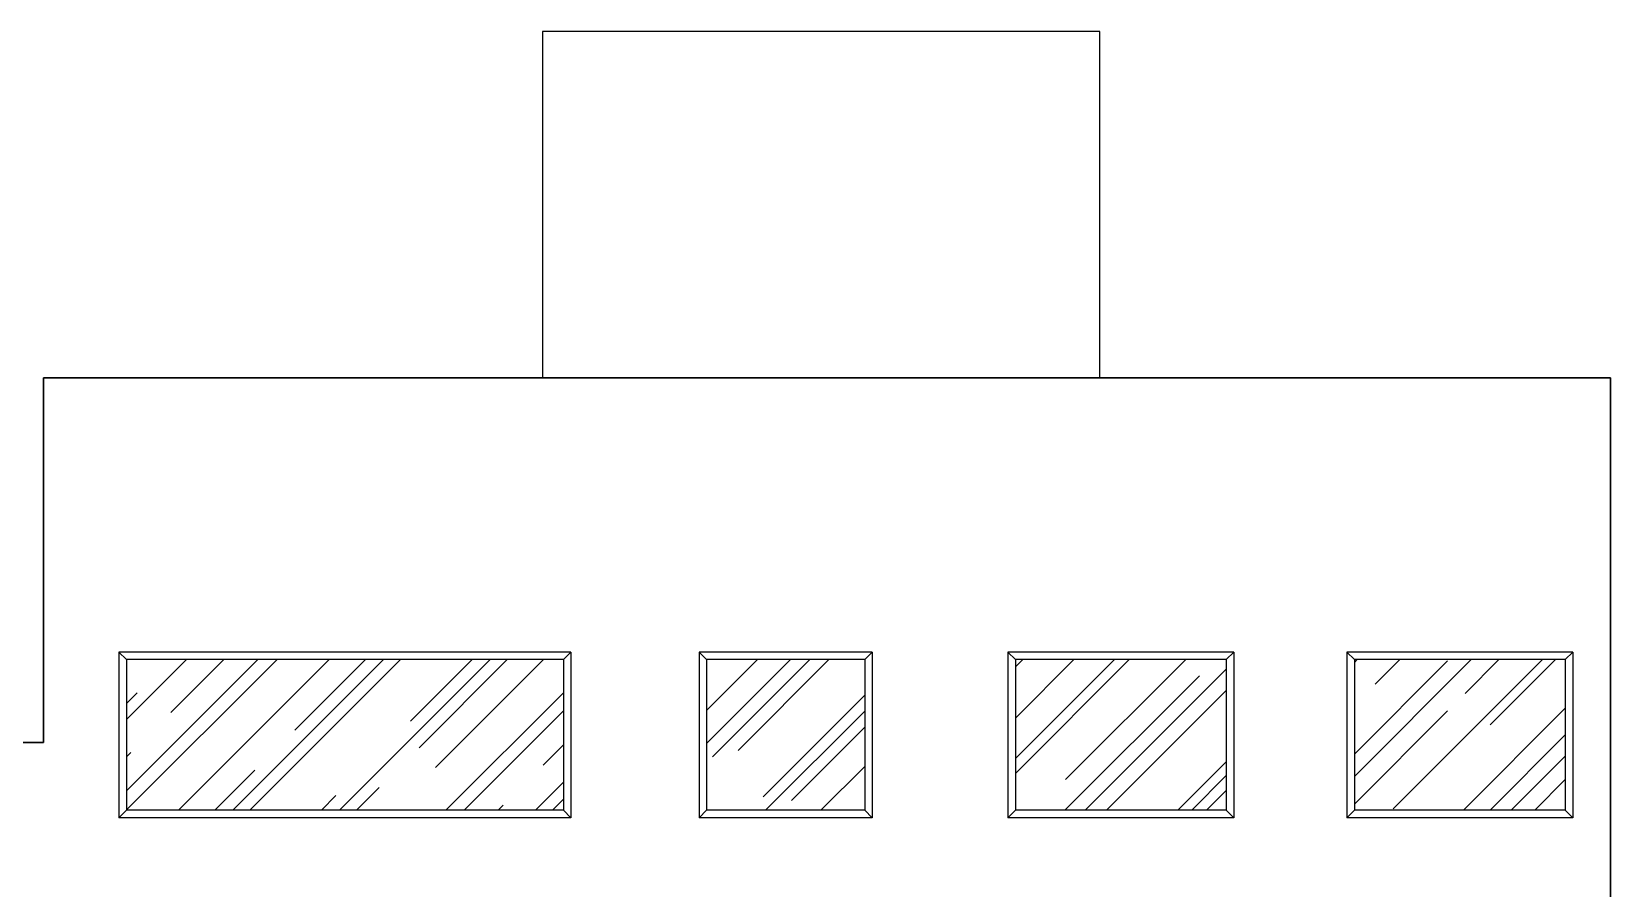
# Model space of a CAD drawing. Extents: x -165 to 197, y 154 to 653.
# Drawn here: x 38.53 to 49.01, y 466.54 to 472.23 of the extents above; entities that cross this region are included whole.
import ezdxf

# ---------------------------------------------------------------- set-up
doc = ezdxf.new("R2010")
doc.units = 0
doc.header["$MEASUREMENT"] = 0
for name, color, linetype, lineweight in [('AIT-PAREDE', 4, 'CONTINUOUS', 30), ('FININHA', 251, 'CONTINUOUS', 25), ('LAYOUT', 251, 'CONTINUOUS', 25)]:
    doc.layers.add(name, color=color, linetype=linetype, lineweight=lineweight)

msp = doc.modelspace()

# ---------------------------------------------------------------- hatches: boundary and pattern name
at = {"layer": 'FININHA'}
h = msp.add_hatch(dxfattribs=at)
h.set_pattern_fill('AR-RROOF', color=256, scale=0.5, angle=45, style=0)
h.set_pattern_definition([(45, (39.1575, 467.0572), (0.424264, 1.13137), [7.5, -1, 2.5, -0.5]), (45, (39.45097, 467.7042), (-0.82378, 0.116673), [1.5, -0.165, 3, -0.375]), (45, (39.03377, 467.5345), (1.601597, 2.075358), [4, -0.7, 2, -0.5])])
h.paths.add_polyline_path([(42.058, 468.057), (39.158, 468.057), (39.158, 467.057), (42.058, 467.057)])
h.paths.add_polyline_path([(44.058, 468.057), (43.008, 468.057), (43.008, 467.057), (44.058, 467.057)])
h.paths.add_polyline_path([(46.458, 468.057), (45.058, 468.057), (45.058, 467.057), (46.458, 467.057)])
h.paths.add_polyline_path([(48.708, 468.057), (47.308, 468.057), (47.308, 467.057), (48.708, 467.057)])

# ---------------------------------------------------------------- linework, layer by layer
at = {"layer": 'AIT-PAREDE'}
for p, q in [((38.608, 467.507), (38.608, 469.927)), ((49.008, 469.927), (38.608, 469.927)), ((49.008, 469.927), (49.008, 463.087)), ((38.608, 467.507), (27.348, 467.507))]:
    msp.add_line(p, q, dxfattribs=at)
at = {"layer": 'FININHA'}
for p, q in [((39.108, 468.107), (39.108, 467.007)), ((42.108, 468.107), (39.108, 468.107)), ((39.158, 468.057), (39.108, 468.107)), ((42.058, 468.057), (39.158, 468.057)), ((39.158, 468.057), (39.158, 467.057)), ((42.058, 468.057), (42.108, 468.107)), ((42.058, 468.057), (42.058, 467.057)), ((42.108, 468.107), (42.108, 467.007)), ((44.108, 468.107), (42.958, 468.107)), ((42.958, 468.107), (42.958, 467.007)), ((43.008, 468.057), (42.958, 468.107)), ((44.058, 468.057), (43.008, 468.057)), ((43.008, 468.057), (43.008, 467.057)), ((44.058, 468.057), (44.108, 468.107)), ((44.058, 468.057), (44.058, 467.057)), ((44.108, 468.107), (44.108, 467.007)), ((45.008, 468.107), (45.008, 467.007)), ((46.508, 468.107), (45.008, 468.107)), ((45.058, 468.057), (45.008, 468.107)), ((46.458, 468.057), (45.058, 468.057)), ((45.058, 468.057), (45.058, 467.057)), ((46.458, 468.057), (46.508, 468.107)), ((46.458, 468.057), (46.458, 467.057)), ((46.508, 468.107), (46.508, 467.007)), ((47.258, 468.107), (47.258, 467.007)), ((48.758, 468.107), (47.258, 468.107)), ((47.308, 468.057), (47.258, 468.107)), ((48.708, 468.057), (47.308, 468.057)), ((47.308, 468.057), (47.308, 467.057)), ((48.708, 468.057), (48.758, 468.107)), ((48.708, 468.057), (48.708, 467.057)), ((48.758, 468.107), (48.758, 467.007)), ((39.158, 467.057), (39.108, 467.007)), ((42.108, 467.007), (39.108, 467.007)), ((42.058, 467.057), (39.158, 467.057)), ((42.058, 467.057), (42.108, 467.007)), ((43.008, 467.057), (42.958, 467.007)), ((44.108, 467.007), (42.958, 467.007)), ((44.058, 467.057), (43.008, 467.057)), ((44.058, 467.057), (44.108, 467.007)), ((45.058, 467.057), (45.008, 467.007)), ((46.508, 467.007), (45.008, 467.007)), ((46.458, 467.057), (45.058, 467.057)), ((46.458, 467.057), (46.508, 467.007)), ((47.308, 467.057), (47.258, 467.007)), ((48.758, 467.007), (47.258, 467.007)), ((48.708, 467.057), (47.308, 467.057)), ((48.708, 467.057), (48.758, 467.007))]:
    msp.add_line(p, q, dxfattribs=at)
at = {"layer": 'LAYOUT', "lineweight": -2, "ltscale": 0.01}
msp.add_lwpolyline([(45.619, 469.927), (45.619, 472.227), (41.919, 472.227), (41.919, 469.927)], dxfattribs=at)

doc.saveas('drawing.dxf')
